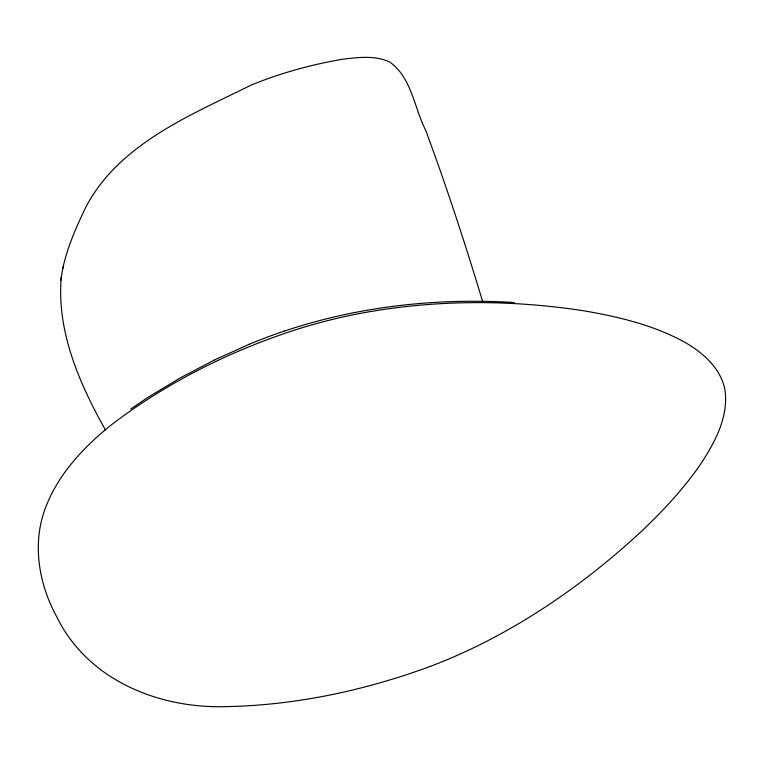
<?xml version="1.0" encoding="UTF-8"?>
<svg xmlns="http://www.w3.org/2000/svg" width="764" height="764" viewBox="0 0 764 764"><rect width="100%" height="100%" fill="white"/><g stroke="black" fill="none" stroke-linecap="round" stroke-linejoin="round"><path stroke-width="1.15" d="M61.235 277.58C56.651 331.614 79.542 383.92 105.489 430.056M62.572 269.52C66.955 248.214 75.808 228.064 85.176 208.524L86.246 206.309C119.929 143.374 191 114.963 251.547 84.919C280.541 73.057 310.948 64.759 341.785 59.353C357.571 57.443 374.694 55.065 389.669 61.98C411.557 77.298 414.279 108.02 425.749 130.424C446.711 187.046 465.467 244.48 482.877 302.296M60.814 280.159L63.02 266.76M130.835 408.969L146.955 397.968L180.514 377.76L215.066 359.672M214.684 359.854L249.274 344.268M249.026 344.363C332.531 309.516 424.125 296.986 514.162 302.534M283.549 331.375L284.447 331.041M430.552 666.294C365.23 690.369 295.983 705.296 226.259 706.633C159.16 708.725 88.137 680.39 57.08 617.465C39.174 584.995 32.021 545.362 44.761 509.789C57.281 475.103 83.247 447.37 111.582 424.669C169.14 380.873 235.131 348.355 304.177 327.097A433.713 330.086 -15.7 0 1 360.665 313.316C434.487 299.536 510.667 299.431 584.804 310.958C619.671 317.003 654.796 325.454 685.9 342.893C703.424 353.197 720.223 368.114 724.769 388.79C729.219 416.141 715.114 442.041 700.636 464.149C683.522 488.989 662.818 511.116 640.948 531.801C591.718 577.336 536.624 616.949 476.316 646.497A516.273 466.365 -11.1 0 1 430.552 666.294"/></g></svg>
